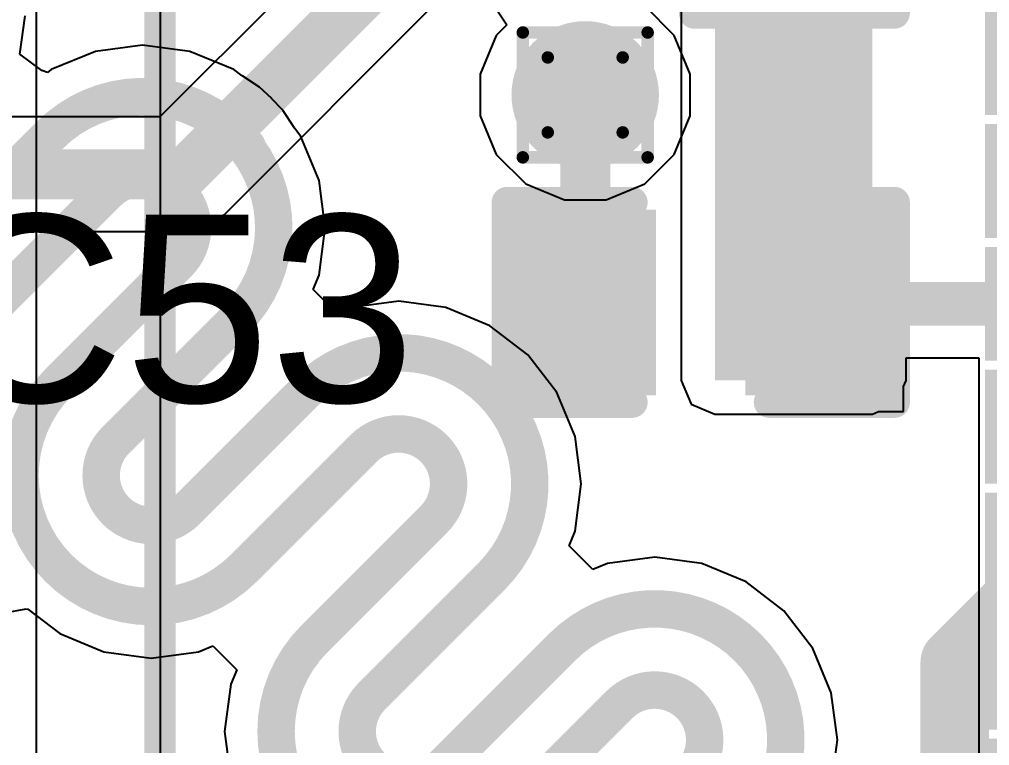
# Model space of a CAD drawing. Header units: inches. Extents: x -11 to 5433, y -4 to 5447.
# Drawn here: x 17.784 to 21.731, y 12.016 to 14.97 of the extents above; entities that cross this region are included whole.
import ezdxf

# ---------------------------------------------------------------- set-up
doc = ezdxf.new("R2010")
doc.units = ezdxf.units.IN
for name, color, linetype in [('Bottom Layer', 5, 'Continuous'), ('Bottom Overlay', 54, 'Continuous'), ('Drill Drawing', 1, 'Continuous'), ('Ground', 16, 'Continuous'), ('Power', 76, 'Continuous'), ('Top Layer', 1, 'Continuous'), ('Top Overlay', 2, 'Continuous'), ('Top Paste', 8, 'Continuous'), ('Top Solder', 216, 'Continuous'), ('Via Holes', 16, 'Continuous')]:
    doc.layers.add(name, color=color, linetype=linetype)
doc.styles.add('Arial', font='', dxfattribs={"height": 0.2})
doc.styles.get('Arial').set_extended_font_data('Arial')

# ---------------------------------------------------------------- blocks, each defined once
blk = doc.blocks.new('BL_R8812AF1_B_23')
at = {"layer": 'Bottom Overlay'}
blk.add_lwpolyline([(13.50000094, -8.90000252, 0.127, 0.127, 0), (-13.4999984, -8.90000252, 0.127, 0.127, 0)], format="xyseb", dxfattribs=at)
blk = doc.blocks.new('64_VQFN__9_9__45')
at = {"layer": 'Top Solder'}
for points in [[(-4.96660043, 1.48160232), (-3.90339961, 1.48160232), (-3.90339961, 1.01840284), (-4.96660043, 1.01840284)], [(-4.96660043, 0.98160332), (-3.90339961, 0.98160332), (-3.90339961, 0.51840384), (-4.96660043, 0.51840384)], [(-4.96660043, 0.48160178), (-3.90339961, 0.48160178), (-3.90339961, 0.0184023), (-4.96660043, 0.0184023)], [(-4.96660043, -0.01839722), (-3.90339961, -0.01839722), (-3.90339961, -0.4815967), (-4.96660043, -0.4815967)], [(-4.96660043, -0.51839876), (-3.90339961, -0.51839876), (-3.90339961, -0.98159824), (-4.96660043, -0.98159824)], [(-4.96660043, -1.01839776), (-3.90339961, -1.01839776), (-3.90339961, -1.48159724), (-4.96660043, -1.48159724)], [(-4.96660043, -1.51839676), (-3.90339961, -1.51839676), (-3.90339961, -1.98159624), (-4.96660043, -1.98159624)]]:
    blk.add_hatch(color=216, dxfattribs=at).paths.add_polyline_path(points)
blk = doc.blocks.new('C___0402_183')
at = {"layer": 'Top Layer'}
for points in [[(-0.6985, -0.3175), (-0.6985, 0.3175), (-0.2412999999999999, 0.3175), (-0.2413, -0.3175)], [(0.2412999999999999, -0.3175), (0.2413, 0.3175), (0.6985, 0.3175), (0.6985, -0.3175)]]:
    blk.add_hatch(color=1, dxfattribs=at).paths.add_polyline_path(points)
at = {"layer": 'Top Paste'}
for points in [[(-0.6985, -0.3175), (-0.6985, 0.3175), (-0.2412999999999999, 0.3175), (-0.2413, -0.3175)], [(0.2412999999999999, -0.3175), (0.2413, 0.3175), (0.6985, 0.3175), (0.6985, -0.3175)]]:
    blk.add_hatch(color=8, dxfattribs=at).paths.add_polyline_path(points)
at = {"layer": 'Top Solder'}
for points in [[(-0.7584998799999999, -0.37749988), (-0.7584998799999999, 0.37749988), (-0.18130012, 0.37749988), (-0.18130012, -0.37749988)], [(0.18130012, -0.37749988), (0.18130012, 0.37749988), (0.7584998799999999, 0.37749988), (0.7584998799999999, -0.37749988)]]:
    blk.add_hatch(color=216, dxfattribs=at).paths.add_polyline_path(points)
at = {"layer": 'Top Overlay'}
for points in [[(-0.7874, -0.4064, 0.127, 0.127, 0), (-0.7874, 0.4064, 0.127, 0.127, 0)], [(-0.7874, 0.4064, 0.127, 0.127, 0), (-0.2794, 0.4064, 0.127, 0.127, 0)], [(0.2794, 0.4064, 0.127, 0.127, 0), (0.7874, 0.4064, 0.127, 0.127, 0)], [(0.7874, -0.4064, 0.127, 0.127, 0), (0.7874, 0.4064, 0.127, 0.127, 0)], [(-0.7874, -0.4064, 0.127, 0.127, 0), (-0.2794, -0.4064, 0.127, 0.127, 0)], [(0.2794, -0.4064, 0.127, 0.127, 0), (0.7874, -0.4064, 0.127, 0.127, 0)]]:
    blk.add_lwpolyline(points, format="xyseb", dxfattribs=at)
for points in [[(-0.8191499999999999, 0.4064, 0.0635, 0.0635, 1), (-0.7556499999999999, 0.4064, 0.0635, 0.0635, 1)], [(-0.8191499999999999, 0.4064, 0.0635, 0.0635, 1), (-0.7556499999999999, 0.4064, 0.0635, 0.0635, 1)], [(-0.31115, 0.4064, 0.0635, 0.0635, 1), (-0.24765, 0.4064, 0.0635, 0.0635, 1)], [(0.24765, 0.4064, 0.0635, 0.0635, 1), (0.31115, 0.4064, 0.0635, 0.0635, 1)], [(0.7556499999999999, 0.4064, 0.0635, 0.0635, 1), (0.8191499999999999, 0.4064, 0.0635, 0.0635, 1)], [(0.7556499999999999, 0.4064, 0.0635, 0.0635, 1), (0.8191499999999999, 0.4064, 0.0635, 0.0635, 1)], [(-0.8191499999999999, -0.4064, 0.0635, 0.0635, 1), (-0.7556499999999999, -0.4064, 0.0635, 0.0635, 1)], [(-0.8191499999999999, -0.4064, 0.0635, 0.0635, 1), (-0.7556499999999999, -0.4064, 0.0635, 0.0635, 1)], [(-0.31115, -0.4064, 0.0635, 0.0635, 1), (-0.24765, -0.4064, 0.0635, 0.0635, 1)], [(0.24765, -0.4064, 0.0635, 0.0635, 1), (0.31115, -0.4064, 0.0635, 0.0635, 1)], [(0.7556499999999999, -0.4064, 0.0635, 0.0635, 1), (0.8191499999999999, -0.4064, 0.0635, 0.0635, 1)], [(0.7556499999999999, -0.4064, 0.0635, 0.0635, 1), (0.8191499999999999, -0.4064, 0.0635, 0.0635, 1)]]:
    blk.add_lwpolyline(points, format="xyseb", close=True, dxfattribs=at)
blk = doc.blocks.new('C___0402_186')
at = {"layer": 'Top Layer'}
for points in [[(-0.6985, -0.3175), (-0.6985, 0.3174999999999999), (-0.2413000000000001, 0.3175), (-0.2412999999999999, -0.3174999999999999)], [(0.2413000000000001, -0.3175), (0.2412999999999999, 0.3174999999999999), (0.6985, 0.3175), (0.6985, -0.3174999999999999)]]:
    blk.add_hatch(color=1, dxfattribs=at).paths.add_polyline_path(points)
at = {"layer": 'Top Paste'}
for points in [[(-0.6985, -0.3175), (-0.6985, 0.3174999999999999), (-0.2413000000000001, 0.3175), (-0.2412999999999999, -0.3174999999999999)], [(0.2413000000000001, -0.3175), (0.2412999999999999, 0.3174999999999999), (0.6985, 0.3175), (0.6985, -0.3174999999999999)]]:
    blk.add_hatch(color=8, dxfattribs=at).paths.add_polyline_path(points)
at = {"layer": 'Top Solder'}
for points in [[(-0.7584998799999999, -0.3774998800000001), (-0.7584998799999999, 0.3774998799999999), (-0.1813001200000001, 0.3774998800000001), (-0.1813001199999999, -0.3774998799999999)], [(0.1813001200000001, -0.3774998800000001), (0.1813001199999999, 0.3774998799999999), (0.7584998799999999, 0.3774998800000001), (0.7584998799999999, -0.3774998799999999)]]:
    blk.add_hatch(color=216, dxfattribs=at).paths.add_polyline_path(points)
at = {"layer": 'Top Overlay'}
for points in [[(-0.7874, -0.4064, 0.127, 0.127, 0), (-0.7874, 0.4064, 0.127, 0.127, 0)], [(-0.2794, 0.4064, 0.127, 0.127, 0), (-0.7874, 0.4064, 0.127, 0.127, 0)], [(0.7874, 0.4064, 0.127, 0.127, 0), (0.2794, 0.4064, 0.127, 0.127, 0)], [(0.7874, -0.4064, 0.127, 0.127, 0), (0.7874, 0.4064, 0.127, 0.127, 0)], [(-0.2794, -0.4064, 0.127, 0.127, 0), (-0.7874, -0.4064, 0.127, 0.127, 0)], [(0.7874, -0.4064, 0.127, 0.127, 0), (0.2794, -0.4064, 0.127, 0.127, 0)]]:
    blk.add_lwpolyline(points, format="xyseb", dxfattribs=at)
for points in [[(-0.8191499999999999, 0.4064, 0.0635, 0.0635, 1), (-0.7556499999999999, 0.4064, 0.0635, 0.0635, 1)], [(-0.8191499999999999, 0.4064, 0.0635, 0.0635, 1), (-0.7556499999999999, 0.4064, 0.0635, 0.0635, 1)], [(-0.31115, 0.4064, 0.0635, 0.0635, 1), (-0.24765, 0.4064, 0.0635, 0.0635, 1)], [(0.24765, 0.4064, 0.0635, 0.0635, 1), (0.31115, 0.4064, 0.0635, 0.0635, 1)], [(0.7556499999999999, 0.4064, 0.0635, 0.0635, 1), (0.8191499999999999, 0.4064, 0.0635, 0.0635, 1)], [(0.7556499999999999, 0.4064, 0.0635, 0.0635, 1), (0.8191499999999999, 0.4064, 0.0635, 0.0635, 1)], [(-0.8191499999999999, -0.4064, 0.0635, 0.0635, 1), (-0.7556499999999999, -0.4064, 0.0635, 0.0635, 1)], [(-0.8191499999999999, -0.4064, 0.0635, 0.0635, 1), (-0.7556499999999999, -0.4064, 0.0635, 0.0635, 1)], [(-0.31115, -0.4064, 0.0635, 0.0635, 1), (-0.24765, -0.4064, 0.0635, 0.0635, 1)], [(0.24765, -0.4064, 0.0635, 0.0635, 1), (0.31115, -0.4064, 0.0635, 0.0635, 1)], [(0.7556499999999999, -0.4064, 0.0635, 0.0635, 1), (0.8191499999999999, -0.4064, 0.0635, 0.0635, 1)], [(0.7556499999999999, -0.4064, 0.0635, 0.0635, 1), (0.8191499999999999, -0.4064, 0.0635, 0.0635, 1)]]:
    blk.add_lwpolyline(points, format="xyseb", close=True, dxfattribs=at)

msp = doc.modelspace()

# ---------------------------------------------------------------- hatches: boundary and pattern name
at = {"layer": 'Bottom Layer'}
h = msp.add_hatch(color=5, dxfattribs=at)
edge = h.paths.add_edge_path()
edge.add_arc((20.08610664, 14.66275198), 0.2999994, 0, 360)
at = {"layer": 'Ground'}
h = msp.add_hatch(color=16, dxfattribs=at)
edge = h.paths.add_edge_path()
edge.add_arc((20.08610664, 14.66275198), 0.2999994, 0, 360)
at = {"layer": 'Power'}
h = msp.add_hatch(color=76, dxfattribs=at)
edge = h.paths.add_edge_path()
edge.add_arc((20.08610664, 14.66275198), 0.2999994, 0, 360)
at = {"layer": 'Top Layer'}
msp.add_hatch(color=1, dxfattribs=at).paths.add_polyline_path([(20.61401262, 13.5014843), (21.2545041, 13.5014843), (21.2545041, 15.54165294), (20.61401262, 15.54165294)])
h = msp.add_hatch(color=1, dxfattribs=at)
edge = h.paths.add_edge_path()
edge.add_arc((20.08610664, 14.66275198), 0.2999994, 0, 360)
at = {"layer": 'Via Holes'}
h = msp.add_hatch(color=7, dxfattribs=at)
edge = h.paths.add_edge_path()
edge.add_arc((20.08610664, 14.66275198), 0.1499997, 0, 360)

# ---------------------------------------------------------------- linework, layer by layer
at = {"layer": 'Bottom Layer'}
for p, q in [((18.35654698, 31.8658494), (18.35654698, 6.76105074)), ((18.35654698, 16.32064554), (18.35654698, 9.469114919999999))]:
    msp.add_line(p, q, dxfattribs=at)
for points in [[(21.58974854, 12.35539058, 0.2794, 0.2794, 0), (22.52601286, 13.2916549, 0.2794, 0.2794, 0)], [(21.58974854, 10.4936798, 0.2794, 0.2794, 0), (21.58974854, 12.35539058, 0.2794, 0.2794, 0)]]:
    msp.add_lwpolyline(points, format="xyseb", dxfattribs=at)
msp.add_lwpolyline([(21.51989854, 12.35539058, 0.1397, 0.1397, 1), (21.65959854, 12.35539058, 0.1397, 0.1397, 1)], format="xyseb", close=True, dxfattribs=at)
msp.add_lwpolyline([(21.51989854, 12.35539058, 0.1397, 0.1397, 1), (21.65959854, 12.35539058, 0.1397, 0.1397, 1)], format="xyseb", close=True, dxfattribs=at)
at = {"layer": 'Drill Drawing'}
for points in [[(19.83210664, 14.91675198, 0.0508, 0.0508, 0), (20.34010664, 14.91675198, 0.0508, 0.0508, 0)], [(19.83210664, 14.40875198, 0.0508, 0.0508, 0), (19.83210664, 14.91675198, 0.0508, 0.0508, 0)], [(20.34010664, 14.40875198, 0.0508, 0.0508, 0), (20.34010664, 14.91675198, 0.0508, 0.0508, 0)], [(19.93370664, 14.81515198, 0.0508, 0.0508, 0), (20.23850664, 14.81515198, 0.0508, 0.0508, 0)], [(19.93370664, 14.51035198, 0.0508, 0.0508, 0), (19.93370664, 14.81515198, 0.0508, 0.0508, 0)], [(20.23850664, 14.51035198, 0.0508, 0.0508, 0), (20.23850664, 14.81515198, 0.0508, 0.0508, 0)], [(19.93370664, 14.51035198, 0.0508, 0.0508, 0), (20.23850664, 14.51035198, 0.0508, 0.0508, 0)], [(19.83210664, 14.40875198, 0.0508, 0.0508, 0), (20.34010664, 14.40875198, 0.0508, 0.0508, 0)]]:
    msp.add_lwpolyline(points, format="xyseb", dxfattribs=at)
for points in [[(19.81940664, 14.91675198, 0.0254, 0.0254, 1), (19.84480664, 14.91675198, 0.0254, 0.0254, 1)], [(19.81940664, 14.91675198, 0.0254, 0.0254, 1), (19.84480664, 14.91675198, 0.0254, 0.0254, 1)], [(20.32740664, 14.91675198, 0.0254, 0.0254, 1), (20.35280664, 14.91675198, 0.0254, 0.0254, 1)], [(20.32740664, 14.91675198, 0.0254, 0.0254, 1), (20.35280664, 14.91675198, 0.0254, 0.0254, 1)], [(19.92100664, 14.81515198, 0.0254, 0.0254, 1), (19.94640664, 14.81515198, 0.0254, 0.0254, 1)], [(19.92100664, 14.81515198, 0.0254, 0.0254, 1), (19.94640664, 14.81515198, 0.0254, 0.0254, 1)], [(20.22580664, 14.81515198, 0.0254, 0.0254, 1), (20.25120664, 14.81515198, 0.0254, 0.0254, 1)], [(20.22580664, 14.81515198, 0.0254, 0.0254, 1), (20.25120664, 14.81515198, 0.0254, 0.0254, 1)], [(19.92100664, 14.51035198, 0.0254, 0.0254, 1), (19.94640664, 14.51035198, 0.0254, 0.0254, 1)], [(19.92100664, 14.51035198, 0.0254, 0.0254, 1), (19.94640664, 14.51035198, 0.0254, 0.0254, 1)], [(20.22580664, 14.51035198, 0.0254, 0.0254, 1), (20.25120664, 14.51035198, 0.0254, 0.0254, 1)], [(20.22580664, 14.51035198, 0.0254, 0.0254, 1), (20.25120664, 14.51035198, 0.0254, 0.0254, 1)], [(19.81940664, 14.40875198, 0.0254, 0.0254, 1), (19.84480664, 14.40875198, 0.0254, 0.0254, 1)], [(19.81940664, 14.40875198, 0.0254, 0.0254, 1), (19.84480664, 14.40875198, 0.0254, 0.0254, 1)], [(20.32740664, 14.40875198, 0.0254, 0.0254, 1), (20.35280664, 14.40875198, 0.0254, 0.0254, 1)], [(20.32740664, 14.40875198, 0.0254, 0.0254, 1), (20.35280664, 14.40875198, 0.0254, 0.0254, 1)]]:
    msp.add_lwpolyline(points, format="xyseb", close=True, dxfattribs=at)
at = {"layer": 'Ground'}
for p, q in [((17.78649732, 14.82803486), (17.80709164, 14.9844506)), ((18.28545746, 14.8653119), (18.09316676, 14.83999572)), ((18.47774816, 14.83999572), (18.28545746, 14.8653119)), ((17.87543796, 14.76198724), (17.78649732, 14.82803486)), ((18.09316676, 14.83999572), (17.91398246, 14.76577438)), ((18.65693246, 14.76577438), (18.47774816, 14.83999572)), ((17.91398246, 14.76577438), (17.89910822, 14.75436216)), ((18.6907043, 14.7398613), (18.65693246, 14.76577438)), ((17.89910822, 14.75436216), (17.87543796, 14.76198724)), ((18.69355418, 14.73929488), (18.6907043, 14.7398613)), ((18.7607702, 14.69438768), (18.69355418, 14.73929488)), ((18.81055928, 14.6478752), (18.7607702, 14.69438768)), ((18.81058468, 14.64787774), (18.81055928, 14.6478752)), ((18.81080566, 14.6477101), (18.81058468, 14.64787774)), ((18.8109733, 14.64748912), (18.81080566, 14.6477101)), ((18.85247944, 14.60302896), (18.8109733, 14.64748912)), ((18.85748578, 14.5976721), (18.85247944, 14.60302896)), ((18.90239298, 14.53045354), (18.85748578, 14.5976721)), ((18.9029594, 14.5276062), (18.90239298, 14.53045354)), ((18.92886994, 14.4938369), (18.9029594, 14.5276062)), ((19.00309128, 14.3146526), (18.92886994, 14.4938369)), ((19.02840746, 14.1223619), (19.00309128, 14.3146526)), ((19.00309128, 13.9300712), (19.02840746, 14.1223619)), ((18.97864124, 13.87104668), (19.00309128, 13.9300712)), ((19.0758445, 13.77384342), (18.97864124, 13.87104668)), ((19.32715972, 13.82360964), (19.13486902, 13.79829346)), ((19.51945042, 13.79829346), (19.32715972, 13.82360964)), ((19.13486902, 13.79829346), (19.0758445, 13.77384342)), ((19.69863472, 13.72407212), (19.51945042, 13.79829346)), ((19.85250792, 13.6060053), (19.69863472, 13.72407212)), ((19.97057474, 13.4521321), (19.85250792, 13.6060053)), ((20.04479608, 13.2729478), (19.97057474, 13.4521321)), ((20.07011226, 13.0806571), (20.04479608, 13.2729478)), ((20.04479608, 12.8883664), (20.07011226, 13.0806571)), ((20.02034858, 12.82934696), (20.04479608, 12.8883664)), ((20.11755184, 12.7321437), (20.02034858, 12.82934696)), ((20.17657128, 12.7565912), (20.11755184, 12.7321437)), ((20.36886198, 12.78190738), (20.17657128, 12.7565912)), ((20.56115268, 12.7565912), (20.36886198, 12.78190738)), ((20.74033698, 12.68236986), (20.56115268, 12.7565912)), ((20.89421018, 12.56430304), (20.74033698, 12.68236986)), ((17.72298208, 12.5567313), (17.81228594, 12.57247168)), ((17.81228594, 12.57247168), (17.81848862, 12.57153188)), ((17.81848862, 12.57153188), (17.94850614, 12.4717683)), ((21.012277, 12.41042984), (20.89421018, 12.56430304)), ((17.94850614, 12.4717683), (18.12769044, 12.39754696)), ((18.12769044, 12.39754696), (18.31998114, 12.37223078)), ((18.31998114, 12.37223078), (18.51227184, 12.39754696)), ((18.51227184, 12.39754696), (18.57129636, 12.421997)), ((18.57129636, 12.421997), (18.66849962, 12.32479374)), ((21.08649834, 12.23124554), (21.012277, 12.41042984)), ((18.66849962, 12.32479374), (18.64404958, 12.26576922)), ((18.64404958, 12.26576922), (18.6187334, 12.07347852)), ((21.11181452, 12.03895484), (21.08649834, 12.23124554)), ((18.6187334, 12.07347852), (18.64404958, 11.88118782)), ((21.08649834, 11.84666414), (21.11181452, 12.03895484))]:
    msp.add_line(p, q, dxfattribs=at)
for points in [[(17.90828778, 14.4995265, 0.1524, 0.1524, -0.3742982811558631), (18.60707734, 14.54788556, 0.1524, 0.1524, 0)], [(18.60707734, 14.54788556, 0.1524, 0.1524, 0), (18.61426808, 14.54788556, 0.1524, 0.1524, 0)], [(18.61426808, 14.54788556, 0.1524, 0.1524, 0), (18.66248744, 14.4996662, 0.1524, 0.1524, 0)], [(17.42196414, 14.01319778, 0.1524, 0.1524, 0), (17.90762992, 14.49886356, 0.1524, 0.1524, 0)], [(17.90762992, 14.49886356, 0.1524, 0.1524, -0.00141424372413413), (17.90828778, 14.4995265, 0.1524, 0.1524, 0)], [(18.6624849, 14.49966874, 0.1524, 0.1524, -0.0001835134172374598), (18.6627643, 14.49938934, 0.1524, 0.1524, 0)], [(18.66276176, 14.49938934, 0.1524, 0.1524, 0), (18.71098366, 14.45116744, 0.1524, 0.1524, 0)], [(18.71098366, 14.4439767, 0.1524, 0.1524, 0), (18.71098366, 14.45116998, 0.1524, 0.1524, 0)], [(18.71098366, 14.4439767, 0.1524, 0.1524, -0.3742943374472923), (18.6626246, 13.74519222, 0.1524, 0.1524, 0)], [(18.14240212, 14.266672, 0.1524, 0.1524, -0.9978235902691728), (18.42914018, 13.97867664, 0.1524, 0.1524, 0)], [(17.65544602, 13.7797159, 0.1524, 0.1524, 0), (18.14240212, 14.266672, 0.1524, 0.1524, 0)], [(17.94347186, 13.49300578, 0.1524, 0.1524, 0), (18.42914018, 13.9786741, 0.1524, 0.1524, 0)], [(18.42914018, 13.9786741, 0.1524, 0.1524, 0), (18.42914018, 13.97867664, 0.1524, 0.1524, 0)], [(18.17566596, 13.25823612, 0.1524, 0.1524, 0), (18.66262206, 13.74519222, 0.1524, 0.1524, 0)], [(18.66262206, 13.74519222, 0.1524, 0.1524, 0), (18.6626246, 13.74519222, 0.1524, 0.1524, 0)], [(18.94999004, 13.45782424, 0.1524, 0.1524, -0.4142175073074995), (19.7043294, 13.45782424, 0.1524, 0.1524, 0)], [(17.942814, 12.73801364, 0.1524, 0.1524, -0.4142135623598118), (17.94280892, 13.49234792, 0.1524, 0.1524, 0)], [(17.94280892, 13.49234792, 0.1524, 0.1524, -0.001414243779853782), (17.94347186, 13.49300578, 0.1524, 0.1524, 0)], [(18.4636664, 12.97149552, 0.1524, 0.1524, 0), (18.94933218, 13.4571613, 0.1524, 0.1524, 0)], [(18.94933218, 13.4571613, 0.1524, 0.1524, -0.00141424372413413), (18.94999004, 13.45782424, 0.1524, 0.1524, 0)], [(19.7043294, 13.45782424, 0.1524, 0.1524, -0.4142145486023437), (19.7043294, 12.70348742, 0.1524, 0.1524, 0)], [(19.18410438, 13.22496974, 0.1524, 0.1524, -0.41294042440532), (19.47084752, 13.22434236, 0.1524, 0.1524, 0)], [(18.17629588, 12.97149552, 0.1524, 0.1524, -0.412935251357205), (18.17566596, 13.25823612, 0.1524, 0.1524, 0)], [(18.69714828, 12.73801364, 0.1524, 0.1524, 0), (19.18410438, 13.22496974, 0.1524, 0.1524, 0)], [(19.47084752, 13.22434236, 0.1524, 0.1524, -0.4142161512121741), (19.47084498, 12.93697184, 0.1524, 0.1524, 0)], [(18.4636664, 12.97149552, 0.1524, 0.1524, -0.4142135623730951), (18.17629588, 12.97149552, 0.1524, 0.1524, 0)], [(18.98517666, 12.45130098, 0.1524, 0.1524, 0), (19.47084498, 12.9369693, 0.1524, 0.1524, 0)], [(19.47084498, 12.9369693, 0.1524, 0.1524, 0), (19.47084498, 12.93697184, 0.1524, 0.1524, 0)], [(18.69714828, 12.73801364, 0.1524, 0.1524, -0.4142135623730951), (17.942814, 12.73801364, 0.1524, 0.1524, 0)], [(19.21737076, 12.21653132, 0.1524, 0.1524, 0), (19.70432686, 12.70348742, 0.1524, 0.1524, 0)], [(19.70432686, 12.70348742, 0.1524, 0.1524, 0), (19.7043294, 12.70348742, 0.1524, 0.1524, 0)], [(19.9916923, 12.41612198, 0.1524, 0.1524, -0.4142175073074995), (20.74603166, 12.41612198, 0.1524, 0.1524, 0)], [(18.98407938, 11.6967508, 0.1524, 0.1524, -0.4138713824813768), (18.98451372, 12.45064312, 0.1524, 0.1524, 0)], [(18.98451372, 12.45064312, 0.1524, 0.1524, -0.001414243779853782), (18.98517666, 12.45130098, 0.1524, 0.1524, 0)], [(19.50536866, 11.92979326, 0.1524, 0.1524, 0), (19.99103444, 12.41545904, 0.1524, 0.1524, 0)], [(19.99103444, 12.41545904, 0.1524, 0.1524, -0.00141424372413413), (19.9916923, 12.41612198, 0.1524, 0.1524, 0)], [(20.74603166, 12.41612198, 0.1524, 0.1524, -0.4142145486023437), (20.74603166, 11.66178516, 0.1524, 0.1524, 0)], [(20.22580664, 12.18326748, 0.1524, 0.1524, -0.41294042440532), (20.51254978, 12.1826401, 0.1524, 0.1524, 0)], [(19.50536866, 11.92979326, 0.1524, 0.1524, -0.9978103610094585), (19.21737076, 12.21653132, 0.1524, 0.1524, 0)], [(19.73885054, 11.69631138, 0.1524, 0.1524, 0), (20.22580664, 12.18326748, 0.1524, 0.1524, 0)], [(20.51254978, 12.1826401, 0.1524, 0.1524, -0.4142161512121741), (20.51254724, 11.89526958, 0.1524, 0.1524, 0)]]:
    msp.add_lwpolyline(points, format="xyseb", dxfattribs=at)
for points in [[(18.56897734, 14.54788556, 0.0762, 0.0762, 1), (18.64517734, 14.54788556, 0.0762, 0.0762, 1)], [(18.56897734, 14.54788556, 0.0762, 0.0762, 1), (18.64517734, 14.54788556, 0.0762, 0.0762, 1)], [(18.57616808, 14.54788556, 0.0762, 0.0762, 1), (18.65236808, 14.54788556, 0.0762, 0.0762, 1)], [(18.57616808, 14.54788556, 0.0762, 0.0762, 1), (18.65236808, 14.54788556, 0.0762, 0.0762, 1)], [(17.86952992, 14.49886356, 0.0762, 0.0762, 1), (17.94572992, 14.49886356, 0.0762, 0.0762, 1)], [(17.86952992, 14.49886356, 0.0762, 0.0762, 1), (17.94572992, 14.49886356, 0.0762, 0.0762, 1)], [(17.87018778, 14.4995265, 0.0762, 0.0762, 1), (17.94638778, 14.4995265, 0.0762, 0.0762, 1)], [(17.87018778, 14.4995265, 0.0762, 0.0762, 1), (17.94638778, 14.4995265, 0.0762, 0.0762, 1)], [(18.6243849, 14.49966874, 0.0762, 0.0762, 1), (18.7005849, 14.49966874, 0.0762, 0.0762, 1)], [(18.62438744, 14.4996662, 0.0762, 0.0762, 1), (18.70058744, 14.4996662, 0.0762, 0.0762, 1)], [(18.62466176, 14.49938934, 0.0762, 0.0762, 1), (18.70086176, 14.49938934, 0.0762, 0.0762, 1)], [(18.6246643, 14.49938934, 0.0762, 0.0762, 1), (18.7008643, 14.49938934, 0.0762, 0.0762, 1)], [(18.67288366, 14.45116998, 0.0762, 0.0762, 1), (18.74908366, 14.45116998, 0.0762, 0.0762, 1)], [(18.67288366, 14.45116744, 0.0762, 0.0762, 1), (18.74908366, 14.45116744, 0.0762, 0.0762, 1)], [(18.67288366, 14.4439767, 0.0762, 0.0762, 1), (18.74908366, 14.4439767, 0.0762, 0.0762, 1)], [(18.67288366, 14.4439767, 0.0762, 0.0762, 1), (18.74908366, 14.4439767, 0.0762, 0.0762, 1)], [(18.10430212, 14.266672, 0.0762, 0.0762, 1), (18.18050212, 14.266672, 0.0762, 0.0762, 1)], [(18.10430212, 14.266672, 0.0762, 0.0762, 1), (18.18050212, 14.266672, 0.0762, 0.0762, 1)], [(18.39104018, 13.97867664, 0.0762, 0.0762, 1), (18.46724018, 13.97867664, 0.0762, 0.0762, 1)], [(18.39104018, 13.97867664, 0.0762, 0.0762, 1), (18.46724018, 13.97867664, 0.0762, 0.0762, 1)], [(18.39104018, 13.9786741, 0.0762, 0.0762, 1), (18.46724018, 13.9786741, 0.0762, 0.0762, 1)], [(18.39104018, 13.9786741, 0.0762, 0.0762, 1), (18.46724018, 13.9786741, 0.0762, 0.0762, 1)], [(18.62452206, 13.74519222, 0.0762, 0.0762, 1), (18.70072206, 13.74519222, 0.0762, 0.0762, 1)], [(18.62452206, 13.74519222, 0.0762, 0.0762, 1), (18.70072206, 13.74519222, 0.0762, 0.0762, 1)], [(18.6245246, 13.74519222, 0.0762, 0.0762, 1), (18.7007246, 13.74519222, 0.0762, 0.0762, 1)], [(18.6245246, 13.74519222, 0.0762, 0.0762, 1), (18.7007246, 13.74519222, 0.0762, 0.0762, 1)], [(17.90470892, 13.49234792, 0.0762, 0.0762, 1), (17.98090892, 13.49234792, 0.0762, 0.0762, 1)], [(17.90470892, 13.49234792, 0.0762, 0.0762, 1), (17.98090892, 13.49234792, 0.0762, 0.0762, 1)], [(17.90537186, 13.49300578, 0.0762, 0.0762, 1), (17.98157186, 13.49300578, 0.0762, 0.0762, 1)], [(17.90537186, 13.49300578, 0.0762, 0.0762, 1), (17.98157186, 13.49300578, 0.0762, 0.0762, 1)], [(18.91123218, 13.4571613, 0.0762, 0.0762, 1), (18.98743218, 13.4571613, 0.0762, 0.0762, 1)], [(18.91123218, 13.4571613, 0.0762, 0.0762, 1), (18.98743218, 13.4571613, 0.0762, 0.0762, 1)], [(18.91189004, 13.45782424, 0.0762, 0.0762, 1), (18.98809004, 13.45782424, 0.0762, 0.0762, 1)], [(18.91189004, 13.45782424, 0.0762, 0.0762, 1), (18.98809004, 13.45782424, 0.0762, 0.0762, 1)], [(19.6662294, 13.45782424, 0.0762, 0.0762, 1), (19.7424294, 13.45782424, 0.0762, 0.0762, 1)], [(19.6662294, 13.45782424, 0.0762, 0.0762, 1), (19.7424294, 13.45782424, 0.0762, 0.0762, 1)], [(18.13756596, 13.25823612, 0.0762, 0.0762, 1), (18.21376596, 13.25823612, 0.0762, 0.0762, 1)], [(18.13756596, 13.25823612, 0.0762, 0.0762, 1), (18.21376596, 13.25823612, 0.0762, 0.0762, 1)], [(19.14600438, 13.22496974, 0.0762, 0.0762, 1), (19.22220438, 13.22496974, 0.0762, 0.0762, 1)], [(19.14600438, 13.22496974, 0.0762, 0.0762, 1), (19.22220438, 13.22496974, 0.0762, 0.0762, 1)], [(19.43274752, 13.22434236, 0.0762, 0.0762, 1), (19.50894752, 13.22434236, 0.0762, 0.0762, 1)], [(19.43274752, 13.22434236, 0.0762, 0.0762, 1), (19.50894752, 13.22434236, 0.0762, 0.0762, 1)], [(18.13819588, 12.97149552, 0.0762, 0.0762, 1), (18.21439588, 12.97149552, 0.0762, 0.0762, 1)], [(18.13819588, 12.97149552, 0.0762, 0.0762, 1), (18.21439588, 12.97149552, 0.0762, 0.0762, 1)], [(18.4255664, 12.97149552, 0.0762, 0.0762, 1), (18.5017664, 12.97149552, 0.0762, 0.0762, 1)], [(18.4255664, 12.97149552, 0.0762, 0.0762, 1), (18.5017664, 12.97149552, 0.0762, 0.0762, 1)], [(19.43274498, 12.93697184, 0.0762, 0.0762, 1), (19.50894498, 12.93697184, 0.0762, 0.0762, 1)], [(19.43274498, 12.93697184, 0.0762, 0.0762, 1), (19.50894498, 12.93697184, 0.0762, 0.0762, 1)], [(19.43274498, 12.9369693, 0.0762, 0.0762, 1), (19.50894498, 12.9369693, 0.0762, 0.0762, 1)], [(19.43274498, 12.9369693, 0.0762, 0.0762, 1), (19.50894498, 12.9369693, 0.0762, 0.0762, 1)], [(17.904714, 12.73801364, 0.0762, 0.0762, 1), (17.980914, 12.73801364, 0.0762, 0.0762, 1)], [(17.904714, 12.73801364, 0.0762, 0.0762, 1), (17.980914, 12.73801364, 0.0762, 0.0762, 1)], [(18.65904828, 12.73801364, 0.0762, 0.0762, 1), (18.73524828, 12.73801364, 0.0762, 0.0762, 1)], [(18.65904828, 12.73801364, 0.0762, 0.0762, 1), (18.73524828, 12.73801364, 0.0762, 0.0762, 1)], [(19.66622686, 12.70348742, 0.0762, 0.0762, 1), (19.74242686, 12.70348742, 0.0762, 0.0762, 1)], [(19.66622686, 12.70348742, 0.0762, 0.0762, 1), (19.74242686, 12.70348742, 0.0762, 0.0762, 1)], [(19.6662294, 12.70348742, 0.0762, 0.0762, 1), (19.7424294, 12.70348742, 0.0762, 0.0762, 1)], [(19.6662294, 12.70348742, 0.0762, 0.0762, 1), (19.7424294, 12.70348742, 0.0762, 0.0762, 1)], [(18.94641372, 12.45064312, 0.0762, 0.0762, 1), (19.02261372, 12.45064312, 0.0762, 0.0762, 1)], [(18.94641372, 12.45064312, 0.0762, 0.0762, 1), (19.02261372, 12.45064312, 0.0762, 0.0762, 1)], [(18.94707666, 12.45130098, 0.0762, 0.0762, 1), (19.02327666, 12.45130098, 0.0762, 0.0762, 1)], [(18.94707666, 12.45130098, 0.0762, 0.0762, 1), (19.02327666, 12.45130098, 0.0762, 0.0762, 1)], [(19.95293444, 12.41545904, 0.0762, 0.0762, 1), (20.02913444, 12.41545904, 0.0762, 0.0762, 1)], [(19.95293444, 12.41545904, 0.0762, 0.0762, 1), (20.02913444, 12.41545904, 0.0762, 0.0762, 1)], [(19.9535923, 12.41612198, 0.0762, 0.0762, 1), (20.0297923, 12.41612198, 0.0762, 0.0762, 1)], [(19.9535923, 12.41612198, 0.0762, 0.0762, 1), (20.0297923, 12.41612198, 0.0762, 0.0762, 1)], [(20.70793166, 12.41612198, 0.0762, 0.0762, 1), (20.78413166, 12.41612198, 0.0762, 0.0762, 1)], [(20.70793166, 12.41612198, 0.0762, 0.0762, 1), (20.78413166, 12.41612198, 0.0762, 0.0762, 1)], [(19.17927076, 12.21653132, 0.0762, 0.0762, 1), (19.25547076, 12.21653132, 0.0762, 0.0762, 1)], [(19.17927076, 12.21653132, 0.0762, 0.0762, 1), (19.25547076, 12.21653132, 0.0762, 0.0762, 1)], [(20.18770664, 12.18326748, 0.0762, 0.0762, 1), (20.26390664, 12.18326748, 0.0762, 0.0762, 1)], [(20.18770664, 12.18326748, 0.0762, 0.0762, 1), (20.26390664, 12.18326748, 0.0762, 0.0762, 1)], [(20.47444978, 12.1826401, 0.0762, 0.0762, 1), (20.55064978, 12.1826401, 0.0762, 0.0762, 1)], [(20.47444978, 12.1826401, 0.0762, 0.0762, 1), (20.55064978, 12.1826401, 0.0762, 0.0762, 1)]]:
    msp.add_lwpolyline(points, format="xyseb", close=True, dxfattribs=at)
at = {"layer": 'Power'}
for p, q in [((17.85431786, 7.400963099999999), (17.85431786, 17.20440298)), ((19.6955664, 15.05568236), (19.76750682, 14.94801684)), ((20.44809728, 14.90462602), (20.32798068, 15.02474262)), ((19.76750682, 14.94801684), (19.724116, 14.90462602)), ((19.724116, 14.90462602), (19.65910724, 14.74768704)), ((20.51310604, 14.74768704), (20.44809728, 14.90462602)), ((19.65910724, 14.74768704), (19.65910724, 14.57781692)), ((20.51310604, 14.57781692), (20.51310604, 14.74768704)), ((19.65910724, 14.57781692), (19.724116, 14.42087794)), ((20.44809728, 14.42087794), (20.51310604, 14.57781692)), ((19.724116, 14.42087794), (19.8442326, 14.30076134)), ((20.32798068, 14.30076134), (20.44809728, 14.42087794)), ((19.8442326, 14.30076134), (20.00117158, 14.23575258)), ((20.1710417, 14.23575258), (20.32798068, 14.30076134)), ((20.00117158, 14.23575258), (20.1710417, 14.23575258))]:
    msp.add_line(p, q, dxfattribs=at)
at = {"layer": 'Top Layer'}
for p, q in [((20.47654782, 15.54165294), (20.47654782, 13.5014843)), ((19.1600455, 15.377668), (18.35553098, 14.57315348)), ((18.61688428, 14.17526502), (19.48966638, 15.04804712)), ((18.35553098, 14.57315348), (16.14511122, 14.57315348)), ((18.54126848, 14.12473934), (18.61688428, 14.17526502)), ((16.14511122, 14.10699744), (18.45207384, 14.10699744)), ((18.45207384, 14.10699744), (18.54126848, 14.12473934)), ((21.39197144, 13.5014843), (21.39197144, 13.5929243)), ((21.39197144, 13.5929243), (21.68763506, 13.5929243)), ((21.68763506, 13.5929243), (21.68763506, 12.55605312)), ((20.47654782, 13.5014843), (20.51680936, 13.40428104)), ((21.38150664, 13.47621892), (21.39197144, 13.5014843)), ((21.38150664, 13.3744843), (21.38150664, 13.47621892)), ((20.51680936, 13.40428104), (20.61401262, 13.3640195)), ((20.61401262, 13.3640195), (21.25450664, 13.3640195)), ((21.25450664, 13.3640195), (21.27977202, 13.3744843)), ((21.27977202, 13.3744843), (21.38150664, 13.3744843)), ((21.68763506, 12.55605312), (21.68763506, 11.52258554))]:
    msp.add_line(p, q, dxfattribs=at)
for points in [[(18.45207384, 14.34007546, 0.2032, 0.2032, 0), (19.5834, 15.47140162, 0.2032, 0.2032, 0)], [(20.08610664, 13.8189843, 0.2032, 0.2032, 0), (20.08610664, 14.66275198, 0.2032, 0.2032, 0)], [(15.61811202, 14.34007546, 0.2032, 0.2032, 0), (18.45207384, 14.34007546, 0.2032, 0.2032, 0)], [(21.02590664, 13.8189843, 0.1778, 0.1778, 0), (21.03183754, 13.8130534, 0.1778, 0.1778, 0)], [(21.03183754, 13.8130534, 0.1778, 0.1778, 0), (22.2446342, 13.8130534, 0.1778, 0.1778, 0)]]:
    msp.add_lwpolyline(points, format="xyseb", dxfattribs=at)
for points in [[(20.03530664, 14.66275198, 0.1016, 0.1016, 1), (20.13690664, 14.66275198, 0.1016, 0.1016, 1)], [(18.40127384, 14.34007546, 0.1016, 0.1016, 1), (18.50287384, 14.34007546, 0.1016, 0.1016, 1)], [(18.40127384, 14.34007546, 0.1016, 0.1016, 1), (18.50287384, 14.34007546, 0.1016, 0.1016, 1)], [(20.03530664, 13.8189843, 0.1016, 0.1016, 1), (20.13690664, 13.8189843, 0.1016, 0.1016, 1)], [(20.98145664, 13.8189843, 0.08889999999999999, 0.08889999999999999, 1), (21.07035664, 13.8189843, 0.08889999999999999, 0.08889999999999999, 1)], [(20.98738754, 13.8130534, 0.08889999999999999, 0.08889999999999999, 1), (21.07628754, 13.8130534, 0.08889999999999999, 0.08889999999999999, 1)], [(20.98738754, 13.8130534, 0.08889999999999999, 0.08889999999999999, 1), (21.07628754, 13.8130534, 0.08889999999999999, 0.08889999999999999, 1)]]:
    msp.add_lwpolyline(points, format="xyseb", close=True, dxfattribs=at)

# ---------------------------------------------------------------- block references
at = {"rotation": 270}
for name, p in [('BL_R8812AF1_B_23', (27.2565495, 19.46585134)), ('C___0402_186', (20.93700664, 15.78295294))]:
    msp.add_blockref(name, p, dxfattribs=at)
for name, p in [('64_VQFN__9_9__45', (26.67963422, 13.56305136)), ('C___0402_183', (20.55600664, 13.8189843))]:
    msp.add_blockref(name, p)

# ---------------------------------------------------------------- texts
at = {"layer": 'Top Overlay', "style": 'Arial'}
msp.add_text('C53', height=0.7619999999999999, dxfattribs=at).set_placement((17.44247718, 13.4130415))

doc.saveas('drawing.dxf')
